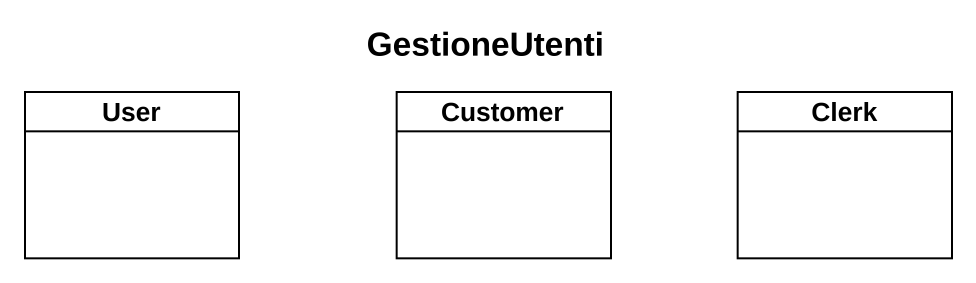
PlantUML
@startuml
title GestioneUtenti
hide circle
hide empty members
class User
class Customer
class Clerk
@enduml
